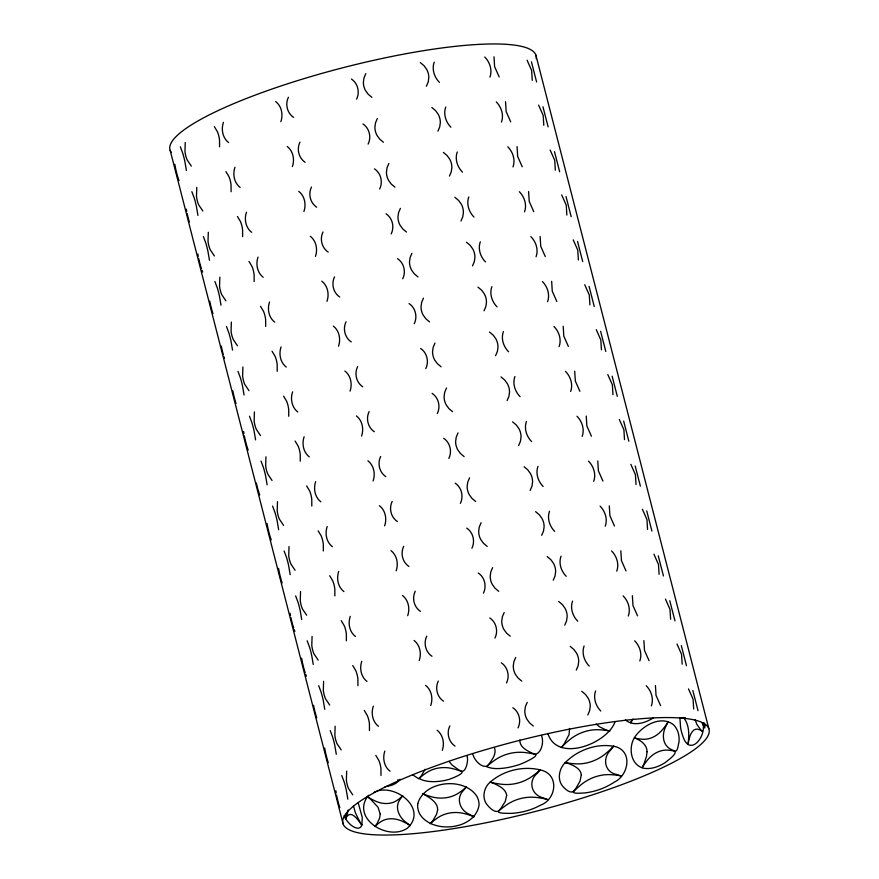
<?xml version="1.0" encoding="UTF-8"?>
<svg xmlns="http://www.w3.org/2000/svg" width="879" height="879" viewBox="0 0 879 879"><rect width="100%" height="100%" fill="white"/><g stroke="black" fill="none" stroke-linecap="round" stroke-linejoin="round"><path stroke-width="1.32" d="M679.939 718.484L680.544 727.351A17.151 5.922 79.7 0 0 682.697 735.712C689.488 758.006 706.925 736.349 702.804 722.824M519.907 739.942C519.357 746.776 526.521 750.501 531.817 752.962A49.916 48.905 1.8 0 0 535.157 754.292C541.662 753.16 544.2 741.382 541.409 735.393M346.634 813.042L346.216 816.635A52.531 13.372 72.6 0 1 345.821 818.305L345.667 818.832L346.26 817.58A74.902 19.074 72.6 0 1 347.216 816.151C350.93 811.471 356.006 817.393 358.401 820.492A74.902 19.074 72.6 0 1 360.39 823.063C363.521 825.106 360.28 828.743 357.39 828.205C351.501 827.172 347.513 821.909 344.546 817.14M219.563 146.815L219.53 140.025A16.657 8.702 82.5 0 0 217.377 131.663L214.399 126.686M231.1 191.721L231.056 184.942A16.657 8.702 82.5 0 0 228.914 176.58L225.925 171.592M242.626 236.638L242.593 229.848A16.657 8.702 82.5 0 0 240.439 221.486L237.451 216.498M254.152 281.544L254.119 274.753A16.657 8.702 82.5 0 0 251.976 266.392L248.988 261.404M265.689 326.45L265.645 319.659A16.657 8.702 82.5 0 0 263.502 311.298L260.514 306.31M277.215 371.356L277.182 364.565A16.657 8.702 82.5 0 0 275.028 356.204L272.05 351.215M288.741 416.261L288.708 409.471A16.657 8.702 82.5 0 0 286.565 401.11L283.576 396.121M300.277 461.167L300.244 454.377A16.657 8.702 82.5 0 0 298.091 446.016L295.102 441.038M311.803 506.073L311.77 499.283A16.657 8.702 82.5 0 0 309.628 490.921L306.639 485.944M323.34 550.979L323.296 544.2A16.657 8.702 82.5 0 0 321.154 535.838L318.165 530.85M334.866 595.896L334.833 589.106A16.657 8.702 82.5 0 0 332.68 580.744L329.702 575.756M346.392 640.802L346.359 634.012A16.657 8.702 82.5 0 0 344.216 625.65L341.228 620.662M357.929 685.708L357.896 678.918A16.657 8.702 82.5 0 0 355.742 670.556L352.754 665.568M369.455 730.614L369.422 723.824A16.657 8.702 82.5 0 0 367.279 715.462L364.291 710.474M380.992 775.52L380.948 768.729A16.657 8.702 82.5 0 0 378.805 760.368L375.816 755.38M494.009 56.805L494.613 66.672L499.173 76.945M505.535 101.711L506.15 111.578L510.699 121.851M517.061 146.617L517.676 156.484L522.236 166.757M532.256 80.352L531.652 70.485L527.092 60.211M528.598 191.523L529.202 201.39L533.762 211.663M543.793 125.257L543.178 115.391L538.618 105.117M540.124 236.44L540.739 246.296L545.299 256.569M555.319 170.163L554.715 160.297L550.155 150.023M551.66 281.346L552.265 291.213L556.825 301.475M566.856 215.069L566.241 205.203L561.681 194.929M563.186 326.252L563.802 336.119L568.35 346.392M578.382 259.975L577.767 250.108L573.218 239.846M574.712 371.158L575.327 381.025L579.887 391.298M589.908 304.881L589.304 295.014L584.744 284.752M586.249 416.064L586.853 425.93L591.413 436.204M601.445 349.787L600.829 339.931L596.27 329.658M597.775 460.97L598.39 470.836L602.95 481.11M612.971 394.704L612.366 384.837L607.807 374.564M609.301 505.875L609.916 515.742L614.476 526.016M624.508 439.61L623.892 429.743L619.332 419.47M620.838 550.792L621.453 560.648L626.002 570.921M636.033 484.516L635.418 474.649L630.858 464.376M632.364 595.698L632.979 605.565L637.539 615.827M647.559 529.422L646.955 519.555L642.395 509.282M643.9 640.604L644.505 650.471L649.065 660.733M659.096 574.328L658.481 564.461L653.921 554.188M655.426 685.51L656.042 695.377L660.601 705.65M670.622 619.234L670.007 609.367L665.458 599.104M682.159 664.139L681.544 654.273L676.984 644.01M693.685 709.045L693.07 699.19L688.51 688.916M185.249 142.442L184.964 151.474A16.657 8.702 82.5 0 0 187.106 159.835L191.325 166.12M196.775 187.348L196.489 196.38A16.657 8.702 82.5 0 0 198.643 204.741L202.851 211.026M208.301 232.254L208.026 241.285A16.657 8.702 82.5 0 0 210.169 249.647L214.388 255.943M219.838 277.16L219.552 286.202A16.657 8.702 82.5 0 0 221.695 294.564L225.914 300.849M231.364 322.066L231.078 331.108A16.657 8.702 82.5 0 0 233.232 339.47L237.451 345.755M242.901 366.982L242.615 376.014A16.657 8.702 82.5 0 0 244.758 384.376L248.977 390.661M254.427 411.888L254.141 420.92A16.657 8.702 82.5 0 0 256.294 429.282L260.503 435.566M265.952 456.794L265.678 465.826A16.657 8.702 82.5 0 0 267.82 474.188L272.04 480.472M277.489 501.7L277.204 510.732A16.657 8.702 82.5 0 0 279.346 519.093L283.565 525.378M289.015 546.606L288.73 555.638A16.657 8.702 82.5 0 0 290.883 563.999L295.102 570.284M300.552 591.512L300.266 600.544A16.657 8.702 82.5 0 0 302.409 608.916L306.628 615.201M312.078 636.418L311.792 645.461A16.657 8.702 82.5 0 0 313.946 653.822L318.154 660.107M323.604 681.335L323.329 690.367A16.657 8.702 82.5 0 0 325.472 698.728L329.691 705.013M335.141 726.241L334.855 735.273A16.657 8.702 82.5 0 0 336.998 743.634L341.217 749.919M346.667 771.147L346.381 780.178A16.657 8.702 82.5 0 0 348.534 788.54L352.743 794.825M348.084 809.998C347.798 812.031 347.205 817.217 344.085 815.789M223.42 122.39C220.992 129.323 222.585 137.915 228.595 142.53M234.957 167.296C232.517 174.229 234.111 182.821 240.121 187.436M246.483 212.202C244.043 219.135 245.648 227.727 251.658 232.342M280.862 121.698C283.302 114.764 281.698 106.172 275.687 101.557M258.019 257.107C255.58 264.041 257.173 272.633 263.184 277.248M292.388 166.603C294.828 159.67 293.234 151.078 287.224 146.463M269.545 302.024C267.106 308.947 268.699 317.539 274.72 322.153M303.914 211.509C306.353 204.576 304.76 195.984 298.75 191.369M281.071 346.93C278.643 353.863 280.236 362.456 286.246 367.059M315.451 256.415C317.89 249.482 316.297 240.89 310.276 236.275M292.608 391.836C290.169 398.769 291.762 407.362 297.772 411.976M326.977 301.321C329.416 294.388 327.823 285.796 321.813 281.192M304.134 436.742C301.695 443.675 303.299 452.267 309.309 456.882M338.514 346.227C340.953 339.305 339.349 330.702 333.339 326.098M315.671 481.648C313.232 488.581 314.825 497.173 320.835 501.788M350.04 391.133C352.479 384.211 350.886 375.619 344.876 371.004M327.197 526.554C324.758 533.487 326.351 542.079 332.372 546.694M361.566 436.05C364.005 429.117 362.412 420.525 356.402 415.91M338.723 571.46C336.294 578.393 337.888 586.985 343.898 591.6M373.103 480.956C375.542 474.023 373.949 465.43 367.927 460.816M350.26 616.366C347.82 623.299 349.413 631.891 355.424 636.506M384.628 525.862C387.068 518.929 385.474 510.336 379.464 505.722M361.785 661.283C359.346 668.205 360.95 676.808 366.961 681.412M396.165 570.768C398.605 563.835 397 555.242 390.99 550.628M373.322 706.189C370.883 713.122 372.476 721.714 378.486 726.318M407.691 615.674C410.13 608.74 408.537 600.148 402.527 595.533M384.848 751.095C382.409 758.028 384.002 766.62 390.023 771.235M419.217 660.579C421.656 653.646 420.063 645.054 414.053 640.45M430.754 705.485C433.193 698.563 431.6 689.971 425.579 685.356M442.28 750.402C444.719 743.469 443.126 734.877 437.116 730.262M434.215 62.178C431.622 69.166 434.281 77.176 439.379 82.318M445.741 107.084C443.148 114.072 445.807 122.082 450.916 127.224M457.267 151.99C454.674 158.978 457.333 166.988 462.442 172.13M489.933 77.143C492.526 70.155 489.867 62.145 484.758 57.003M468.804 196.907C466.211 203.884 468.87 211.894 473.968 217.036M501.459 122.049C504.052 115.061 501.393 107.051 496.294 101.909M480.33 241.813C477.736 248.79 480.395 256.811 485.505 261.942M512.995 166.955C515.588 159.967 512.929 151.957 507.82 146.815M491.866 286.719C489.273 293.707 491.932 301.717 497.031 306.859M524.521 211.861C527.114 204.873 524.455 196.863 519.357 191.721M503.392 331.625C500.799 338.613 503.458 346.623 508.567 351.765M536.058 256.767C538.651 249.779 535.992 241.769 530.883 236.627M514.918 376.531C512.325 383.519 514.984 391.529 520.093 396.671M547.584 301.673C550.177 294.685 547.518 286.675 542.409 281.544M526.455 421.437C523.862 428.425 526.521 436.434 531.619 441.577M559.11 346.579C561.703 339.602 559.044 331.592 553.946 326.45M537.981 466.342C535.388 473.331 538.047 481.34 543.156 486.483M570.647 391.496C573.24 384.508 570.581 376.498 565.472 371.356M549.518 511.248C546.925 518.236 549.573 526.246 554.682 531.388M582.173 436.402C584.766 429.413 582.107 421.404 577.009 416.261M561.044 556.165C558.451 563.142 561.11 571.152 566.219 576.294M593.71 481.307C596.292 474.319 593.644 466.309 588.534 461.167M572.57 601.071C569.977 608.059 572.636 616.069 577.745 621.2M605.235 526.213C607.828 519.225 605.17 511.215 600.06 506.073M584.106 645.977C581.513 652.965 584.172 660.975 589.271 666.117M616.761 571.119C619.354 564.131 616.695 556.121 611.597 550.979M595.632 690.883C593.039 697.871 595.698 705.881 600.807 711.023M628.298 616.025C630.891 609.037 628.232 601.027 623.123 595.885M639.824 660.931C642.417 653.954 639.758 645.933 634.66 640.802M651.361 705.837C653.943 698.86 651.295 690.85 646.186 685.708M614.992 722C607.037 743.755 557.11 763.17 547.892 733.515M288.422 97.239C284.994 104.096 287.125 113.116 293.597 117.379M299.959 142.156C296.52 149.012 298.651 158.022 305.123 162.285M311.485 187.062C308.057 193.918 310.188 202.939 316.66 207.191M356.599 99.173C360.027 92.317 357.896 83.296 351.424 79.033M323.011 231.968C319.582 238.824 321.714 247.845 328.186 252.108M368.125 144.079C371.564 137.223 369.433 128.202 362.961 123.939M334.547 276.874C331.108 283.73 333.251 292.751 339.712 297.014M379.662 188.985C383.09 182.129 380.959 173.108 374.487 168.856M346.073 321.78C342.645 328.636 344.777 337.657 351.248 341.92M391.188 233.891C394.627 227.035 392.495 218.014 386.024 213.762M357.61 366.686C354.171 373.542 356.303 382.563 362.774 386.826M402.725 278.797C406.153 271.941 404.021 262.931 397.55 258.668M369.136 411.592C365.708 418.448 367.84 427.469 374.311 431.732M414.251 323.714C417.679 316.858 415.547 307.837 409.076 303.574M380.662 456.498C377.234 463.354 379.365 472.375 385.837 476.638M425.777 368.62C429.216 361.763 427.084 352.743 420.612 348.48M392.199 501.415C388.76 508.271 390.891 517.291 397.363 521.544M437.313 413.526C440.742 406.669 438.61 397.649 432.138 393.385M403.725 546.32C400.297 553.177 402.428 562.197 408.9 566.45M448.839 458.431C452.278 451.575 450.147 442.555 443.675 438.291M415.262 591.226C411.822 598.083 413.954 607.103 420.426 611.366M460.376 503.337C463.804 496.481 461.673 487.46 455.201 483.197M426.787 636.132C423.359 642.988 425.491 652.009 431.963 656.272M471.902 548.243C475.33 541.387 473.199 532.366 466.727 528.114M438.313 681.038C434.885 687.894 437.017 696.915 443.488 701.178M483.428 593.149C486.867 586.293 484.736 577.272 478.264 573.02M449.85 725.944C446.411 732.8 448.543 741.821 455.014 746.084M494.965 638.066C498.393 631.21 496.261 622.189 489.79 617.926M506.491 682.972C509.93 676.116 507.798 667.095 501.327 662.832M518.028 727.878C521.456 721.022 519.324 712.001 512.853 707.738M425.073 769.301L421.513 775.498A47.642 41.884 54.4 0 1 419.569 777.915L418.745 778.805L412.471 774.696M365.796 73.649L363.994 77.868L363.379 82.208A17.031 16.152 39.5 0 0 365.521 90.57L368.202 94.24L371.883 97.338M377.333 118.566L375.52 122.774L374.904 127.114A17.031 16.152 39.5 0 0 377.058 135.476L379.728 139.146L383.409 142.244M426.381 86.263L428.194 82.044L428.809 77.704A17.031 16.152 39.5 0 0 426.667 69.342L423.986 65.672L420.305 62.574M388.859 163.472L387.057 167.68L386.441 172.02A17.031 16.152 39.5 0 0 388.584 180.382L391.254 184.052L394.946 187.15M437.918 131.169L439.72 126.95L440.335 122.62A17.031 16.152 39.5 0 0 438.192 114.248L435.523 110.578L431.831 107.491M400.395 208.378L398.583 212.586L397.967 216.926A17.031 16.152 39.5 0 0 400.11 225.288L402.791 228.958L406.472 232.056M449.444 176.075L451.257 171.866L451.872 167.526A17.031 16.152 39.5 0 0 449.718 159.165L447.048 155.495L443.368 152.397M411.921 253.284L410.119 257.492L409.493 261.832A17.031 16.152 39.5 0 0 411.647 270.194L414.317 273.863L417.997 276.962M460.981 220.981L462.783 216.772L463.398 212.432A17.031 16.152 39.5 0 0 461.255 204.071L458.574 200.401L454.893 197.303M423.447 298.19L421.645 302.398L421.03 306.738A17.031 16.152 39.5 0 0 423.173 315.1L425.854 318.769L429.534 321.868M472.506 265.887L474.308 261.678L474.935 257.338A17.031 16.152 39.5 0 0 472.781 248.977L470.111 245.307L466.43 242.208M434.984 343.096L433.171 347.315L432.556 351.655A17.031 16.152 39.5 0 0 434.709 360.016L437.379 363.686L441.06 366.774M484.032 310.792L485.845 306.584L486.461 302.244A17.031 16.152 39.5 0 0 484.318 293.883L481.637 290.213L477.956 287.114M446.51 388.002L444.708 392.221L444.093 396.561A17.031 16.152 39.5 0 0 446.235 404.922L448.905 408.592L452.597 411.691M495.569 355.698L497.371 351.49L497.986 347.15A17.031 16.152 39.5 0 0 495.844 338.789L493.174 335.119L489.482 332.02M458.047 432.907L456.234 437.127L455.619 441.467A17.031 16.152 39.5 0 0 457.761 449.828L460.442 453.498L464.123 456.597M507.095 400.615L508.908 396.396L509.523 392.056A17.031 16.152 39.5 0 0 507.37 383.694L504.7 380.025L501.019 376.926M469.573 477.824L467.771 482.033L467.145 486.373A17.031 16.152 39.5 0 0 469.298 494.734L471.968 498.404L475.649 501.502M518.632 445.521L520.434 441.302L521.049 436.962A17.031 16.152 39.5 0 0 518.907 428.6L516.226 424.931L512.545 421.832M481.099 522.73L479.297 526.939L478.681 531.279A17.031 16.152 39.5 0 0 480.824 539.64L483.505 543.31L487.186 546.408M530.158 490.427L531.96 486.219L532.586 481.879A17.031 16.152 39.5 0 0 530.433 473.517L527.763 469.836L524.082 466.749M492.636 567.636L490.823 571.844L490.207 576.184A17.031 16.152 39.5 0 0 492.361 584.546L495.031 588.216L498.712 591.314M541.684 535.333L543.497 531.125L544.112 526.785A17.031 16.152 39.5 0 0 541.969 518.423L539.288 514.753L535.608 511.655M504.161 612.542L502.359 616.75L501.744 621.09A17.031 16.152 39.5 0 0 503.887 629.452L506.557 633.122L510.249 636.22M553.221 580.239L555.023 576.031L555.638 571.691A17.031 16.152 39.5 0 0 553.495 563.329L550.825 559.659L547.134 556.561M515.698 657.448L513.885 661.656L513.27 665.996A17.031 16.152 39.5 0 0 515.413 674.358L518.094 678.039L521.774 681.126M564.747 625.145L566.548 620.937L567.175 616.597A17.031 16.152 39.5 0 0 565.021 608.235L562.351 604.565L558.67 601.467M527.224 702.354L525.422 706.573L524.796 710.913A17.031 16.152 39.5 0 0 526.95 719.275L529.619 722.945L533.3 726.043M576.283 670.051L578.085 665.842L578.701 661.502A17.031 16.152 39.5 0 0 576.558 653.141L573.877 649.471L570.196 646.373M587.809 714.968L589.611 710.748L590.238 706.408A17.031 16.152 39.5 0 0 588.084 698.047L585.414 694.377L581.733 691.279M400.066 779.233C396.737 784.123 390.65 786.079 385.024 786.672M368.598 795.275C350.15 817.668 387.551 841.675 407.329 828.216C428.512 809.076 394.682 782.101 374.146 792.221M653.536 717.747C645.538 722.912 633.495 726.966 625.398 719.868M685.235 717.649L679.841 717.857M397.835 780.091L398.89 780.761L397.879 780.047M596.083 724.021L599.797 726.966L605.345 729.636A52.85 48.323 -78.1 0 0 608.587 730.735L609.894 731.097L606.257 730.438A75.572 69.111 -78.1 0 0 601.335 729.922C589.139 728.636 576.943 733.075 567.889 741.239A75.572 69.111 -78.1 0 0 563.999 744.733L561.252 747.546L562.186 746.425A52.85 48.323 -78.1 0 0 564.384 743.48L569.076 734.602L569.57 728.46M683.335 717.385C688.806 723.703 689.191 732.537 688.455 740.47A47.312 16.338 79.7 0 1 688.158 743.205L688.015 744.249L688.521 741.667A63.64 21.975 79.7 0 1 689.312 738.492C690.257 733.932 693.531 727.065 699.277 729.669A63.64 21.975 79.7 0 1 701.112 730.515L702.508 731.416L701.98 730.965A47.312 16.338 79.7 0 1 700.651 729.658L697.014 724.648L695.036 719.648M448.993 761.379L452.092 765.049L458.442 769.685A47.642 41.884 54.4 0 0 461.42 771.322C465.716 772.103 467.408 763.477 467.562 759.906A17.031 14.965 54.4 0 0 467.002 755.643M180.327 146.793L182.788 153.396A16.657 2.571 77.4 0 1 184.931 161.758L186.403 170.482M191.853 191.699L194.314 198.302A16.657 2.571 77.4 0 1 196.467 206.664L197.94 215.388M203.39 236.616L205.851 243.219A16.657 2.571 77.4 0 1 207.993 251.581L209.466 260.294M214.915 281.522L217.377 288.125A16.657 2.571 77.4 0 1 219.53 296.487L220.992 305.2M226.441 326.428L228.914 333.031A16.657 2.571 77.4 0 1 231.056 341.393L232.528 350.106M237.978 371.334L240.439 377.937A16.657 2.571 77.4 0 1 242.582 386.299L244.054 395.012M249.504 416.239L251.965 422.843A16.657 2.571 77.4 0 1 254.119 431.204L255.591 439.918M261.041 461.145L263.502 467.749A16.657 2.571 77.4 0 1 265.645 476.11L267.117 484.834M272.567 506.051L275.028 512.655A16.657 2.571 77.4 0 1 277.182 521.016L278.643 529.74M284.093 550.968L286.565 557.561A16.657 2.571 77.4 0 1 288.708 565.922L290.18 574.646M295.63 595.874L298.091 602.478A16.657 2.571 77.4 0 1 300.233 610.839L301.706 619.552M307.156 640.78L309.617 647.384A16.657 2.571 77.4 0 1 311.77 655.745L313.243 664.458M318.692 685.686L321.154 692.289A16.657 2.571 77.4 0 1 323.296 700.651L324.769 709.364M330.218 730.592L332.68 737.195A16.657 2.571 77.4 0 1 334.833 745.557L336.294 754.27M341.744 775.498L344.216 782.101A16.657 2.571 77.4 0 1 346.359 790.463L347.831 799.176M358.236 802.945L362.269 817.481L361.895 825.216L361.324 824.37A52.531 13.372 72.6 0 1 359.907 821.953L355.435 812.976L353.446 805.944M702.068 722.945L704.815 727.999L704.486 723.516M202.049 270.424L202.675 272.007M294.289 629.683L294.915 631.265M305.826 674.589L306.441 676.171M494.416 747.666C496.701 753.314 492.69 758.995 489.449 763.357A49.916 48.905 1.8 0 1 487.142 766.07C481.549 768.191 474.286 760.06 472.891 754.435M178.986 180.602L177.778 176.998A16.657 2.571 77.4 0 1 175.624 168.636L174.789 164.23M248.175 450.048L246.955 446.444A16.657 2.571 77.4 0 1 244.812 438.083L244.362 435.874M259.701 494.954L258.492 491.35A16.657 2.571 77.4 0 1 256.338 482.989M271.237 539.86L270.018 536.256A16.657 2.571 77.4 0 1 267.875 527.894L267.029 523.488M201.434 268.677L200.841 266.809A16.657 2.571 77.4 0 1 198.687 258.448M212.971 313.594L212.366 311.715A16.657 2.571 77.4 0 1 210.224 303.354L209.773 301.156M223.892 356.621L224.497 358.5M236.022 403.406L235.429 401.538A16.657 2.571 77.4 0 1 233.276 393.177L232.836 390.968M282.148 583.03L281.544 581.162A16.657 2.571 77.4 0 1 279.401 572.8L278.555 568.394M293.674 627.936L293.081 626.068A16.657 2.571 77.4 0 1 290.927 617.706M305.211 672.853L304.606 670.974A16.657 2.571 77.4 0 1 302.464 662.612L301.618 658.217M316.737 717.758L316.143 715.88A16.657 2.571 77.4 0 1 313.99 707.518L313.55 705.321M328.274 762.664L327.669 760.796A16.657 2.571 77.4 0 1 325.527 752.435L324.681 748.029M339.799 807.57L339.195 805.702A16.657 2.571 77.4 0 1 337.053 797.341L336.602 795.132M536.597 81.978L531.432 61.849M548.133 126.884L542.958 106.755M559.659 171.79L554.484 151.66M571.185 216.706L566.021 196.566M582.722 261.612L577.547 241.472M594.248 306.518L589.084 286.378M605.785 351.424L600.61 331.284M617.311 396.33L612.136 376.19M628.837 441.236L623.672 421.107M640.373 486.142L635.198 466.013M651.899 531.048L646.735 510.919M663.436 575.965L658.261 555.825M674.962 620.871L669.787 600.731M686.488 665.777L681.324 645.636M698.025 710.682L692.85 690.542M535.893 55.091L708.848 728.702M170.152 150.298L343.107 823.909M221.31 346.062L221.75 348.26A16.657 2.571 77.4 0 0 223.321 354.644M290.092 613.311L290.488 615.509M197.852 254.053L198.247 256.25M186.315 209.136L186.711 211.345M335.866 790.759L336.207 792.935M243.626 431.501L243.966 433.677M631.99 720A51.026 34.753 86.1 0 1 631.122 721.791L630.595 722.78L632.298 720.099A71.682 48.839 86.1 0 1 633.045 719.033M704.079 723.384A51.026 2.417 75.1 0 0 704.573 724.933L704.881 725.889L704.101 723.549A71.682 3.395 75.1 0 0 703.804 722.67M189.304 221.904A16.657 2.571 77.4 0 1 187.161 213.542M171.383 152.496A188.996 36.38 -14.4 0 1 343.656 67.54A188.996 36.38 -14.4 0 1 536.212 58.695M581.327 774.817L580.019 781.112L575.921 788.386A52.85 48.323 -78.1 0 1 573.712 791.331C569.922 794.22 563.703 787.87 561.461 784.562C557.78 778.365 559.22 770.334 563.34 764.73C575.877 750.259 597.467 742.25 616.256 746.831C633.078 752.479 628.067 775.783 614.344 782.112C605.554 787.958 595.358 791.66 584.887 792.935C581.92 792.99 568.109 794.66 575.525 789.639A75.572 69.111 -78.1 0 1 579.426 786.145C588.469 777.981 600.665 773.542 612.861 774.828A75.572 69.111 -78.1 0 1 617.794 775.344L621.431 776.003L620.113 775.641A52.85 48.323 -78.1 0 1 616.871 774.542C604.521 772.311 602.159 758.291 610.597 750.128A52.85 48.323 -78.1 0 1 612.806 747.183L613.74 746.062L610.993 748.875A75.572 69.111 -78.1 0 1 607.103 752.38C598.05 760.533 585.853 764.972 573.657 763.686A75.572 69.111 -78.1 0 1 568.735 763.17L565.098 762.522L566.406 762.873A52.85 48.323 -78.1 0 1 569.647 763.983C574.547 765.972 580.678 768.905 581.327 774.817M506.667 795.385L505.271 801.45L500.975 808.262A49.916 48.905 1.8 0 1 498.679 810.976C494.514 813.449 488.515 806.834 486.087 803.384C482.439 797.341 483.758 789.364 488.186 784.09C501.898 770.334 524.422 764.906 542.947 770.663C559.527 776.432 555.583 799.78 540.673 805.098C531.366 810.24 520.797 812.987 510.194 813.416C507.337 813.13 492.855 813.998 500.558 809.449A69.298 67.892 1.8 0 1 504.612 806.329C514.358 798.769 527.07 795.693 539.212 797.846A69.298 67.892 1.8 0 1 544.288 798.725L548.035 799.659L546.617 799.264A49.916 48.905 1.8 0 1 543.343 797.868C531.465 795.198 527.752 781.475 537.08 773.454A49.916 48.905 1.8 0 1 539.376 770.74L540.343 769.718L537.487 772.256A69.298 67.892 1.8 0 1 533.443 775.388C523.697 782.947 510.985 786.024 498.843 783.87A69.298 67.892 1.8 0 1 493.767 782.991L490.021 782.057L491.372 782.519A49.916 48.905 1.8 0 1 494.712 783.848C499.657 786.2 505.919 789.298 506.667 795.385M647.032 751.743L646.461 756.511L644.021 763.763A51.026 34.753 86.1 0 1 642.648 766.697L642.131 767.686L643.835 765.005A71.682 48.839 86.1 0 1 646.384 761.522C651.636 754.138 660.371 748.864 669.666 750.325A71.682 48.839 86.1 0 1 673.259 750.853C678.05 753.49 677.885 745.293 678.94 742.447C679.742 736.108 678.116 729.13 673.358 724.626C661.096 715.286 643.725 725.043 635.715 735.756C627.837 745.821 629.913 765.345 644.076 768.323C651.493 769.433 658.909 766.587 665.073 762.653C667.743 760.412 677.028 754.149 674.951 751.16A51.026 34.753 86.1 0 1 672.534 750.051C662.305 746.326 661.349 734.031 666.271 725.636A51.026 34.753 86.1 0 1 667.644 722.703L668.238 721.582L666.458 724.395A71.682 48.839 86.1 0 1 663.909 727.878C658.657 735.262 649.922 740.547 640.626 739.074A71.682 48.839 86.1 0 1 637.033 738.547L634.374 737.877L635.385 738.162A51.026 34.753 86.1 0 1 637.758 739.349C642.505 741.722 647.208 746.007 647.032 751.743M417.767 803.648L417.646 805.779A17.031 14.965 54.4 0 0 419.799 814.141C432.457 834.49 475.473 829.963 479.099 804.812A17.031 14.965 54.4 0 0 476.945 796.451C464.332 776.596 424.282 780.508 417.767 803.648M380.233 814.174L379.585 818.217L376.959 823.733A51.905 32.699 66.4 0 1 375.487 825.81L374.861 826.568L376.739 824.777A73.583 46.356 66.4 0 1 379.453 822.689C386.54 817.096 396.33 817.997 403.9 822.063A73.583 46.356 66.4 0 1 407.636 823.986L410.416 825.667L409.405 824.952A51.905 32.699 66.4 0 1 406.9 822.975C399 817.712 393.869 806.812 400.626 798.561A51.905 32.699 66.4 0 1 402.099 796.495L402.736 795.726L400.846 797.528A73.583 46.356 66.4 0 1 398.132 799.615C391.045 805.197 381.255 804.296 373.685 800.231A73.583 46.356 66.4 0 1 369.949 798.308L367.169 796.627L368.18 797.352A51.905 32.699 66.4 0 1 370.696 799.319L378.014 807.23L380.233 814.174M437.643 809.889L436.599 814.207L433.039 820.404A47.642 41.884 54.4 0 1 431.095 822.821L430.281 823.722L432.71 821.524A64.365 56.575 54.4 0 1 436.171 818.898C444.708 812.317 456.179 810.943 466.331 814.152A64.365 56.575 54.4 0 1 470.825 815.525L474.155 816.811L472.946 816.228A47.642 41.884 54.4 0 1 469.968 814.591C459.915 810.68 455.388 798.264 463.705 790.188A47.642 41.884 54.4 0 1 465.639 787.771L466.463 786.87L464.035 789.067A64.365 56.575 54.4 0 1 460.574 791.693C452.026 798.275 440.555 799.648 430.402 796.44A64.365 56.575 54.4 0 1 425.919 795.066L422.59 793.781L423.788 794.363A47.642 41.884 54.4 0 1 426.765 796C431.732 799.099 437.896 803.318 437.643 809.889M419.129 778.398C426.304 782.958 439.115 782.09 448.158 779.651C450.367 779.036 469.056 772.201 459.299 770.619A64.365 56.575 54.4 0 0 454.806 769.246C444.653 766.027 433.182 767.411 424.645 773.992A64.365 56.575 54.4 0 0 421.184 776.618L419.162 778.409M486.625 766.62C495.119 770.641 509.732 767.796 519.72 764.455C521.851 763.697 543.903 754.369 532.762 753.819A69.298 67.892 1.8 0 0 527.675 752.929C515.544 750.787 502.832 753.863 493.075 761.423A69.298 67.892 1.8 0 0 489.032 764.543L486.658 766.631M441.873 830.38A188.996 36.38 -14.4 0 0 709.056 729.394A188.996 36.38 -14.4 0 0 427.007 769.136A188.996 36.38 -14.4 0 0 441.873 830.38"/></g></svg>
